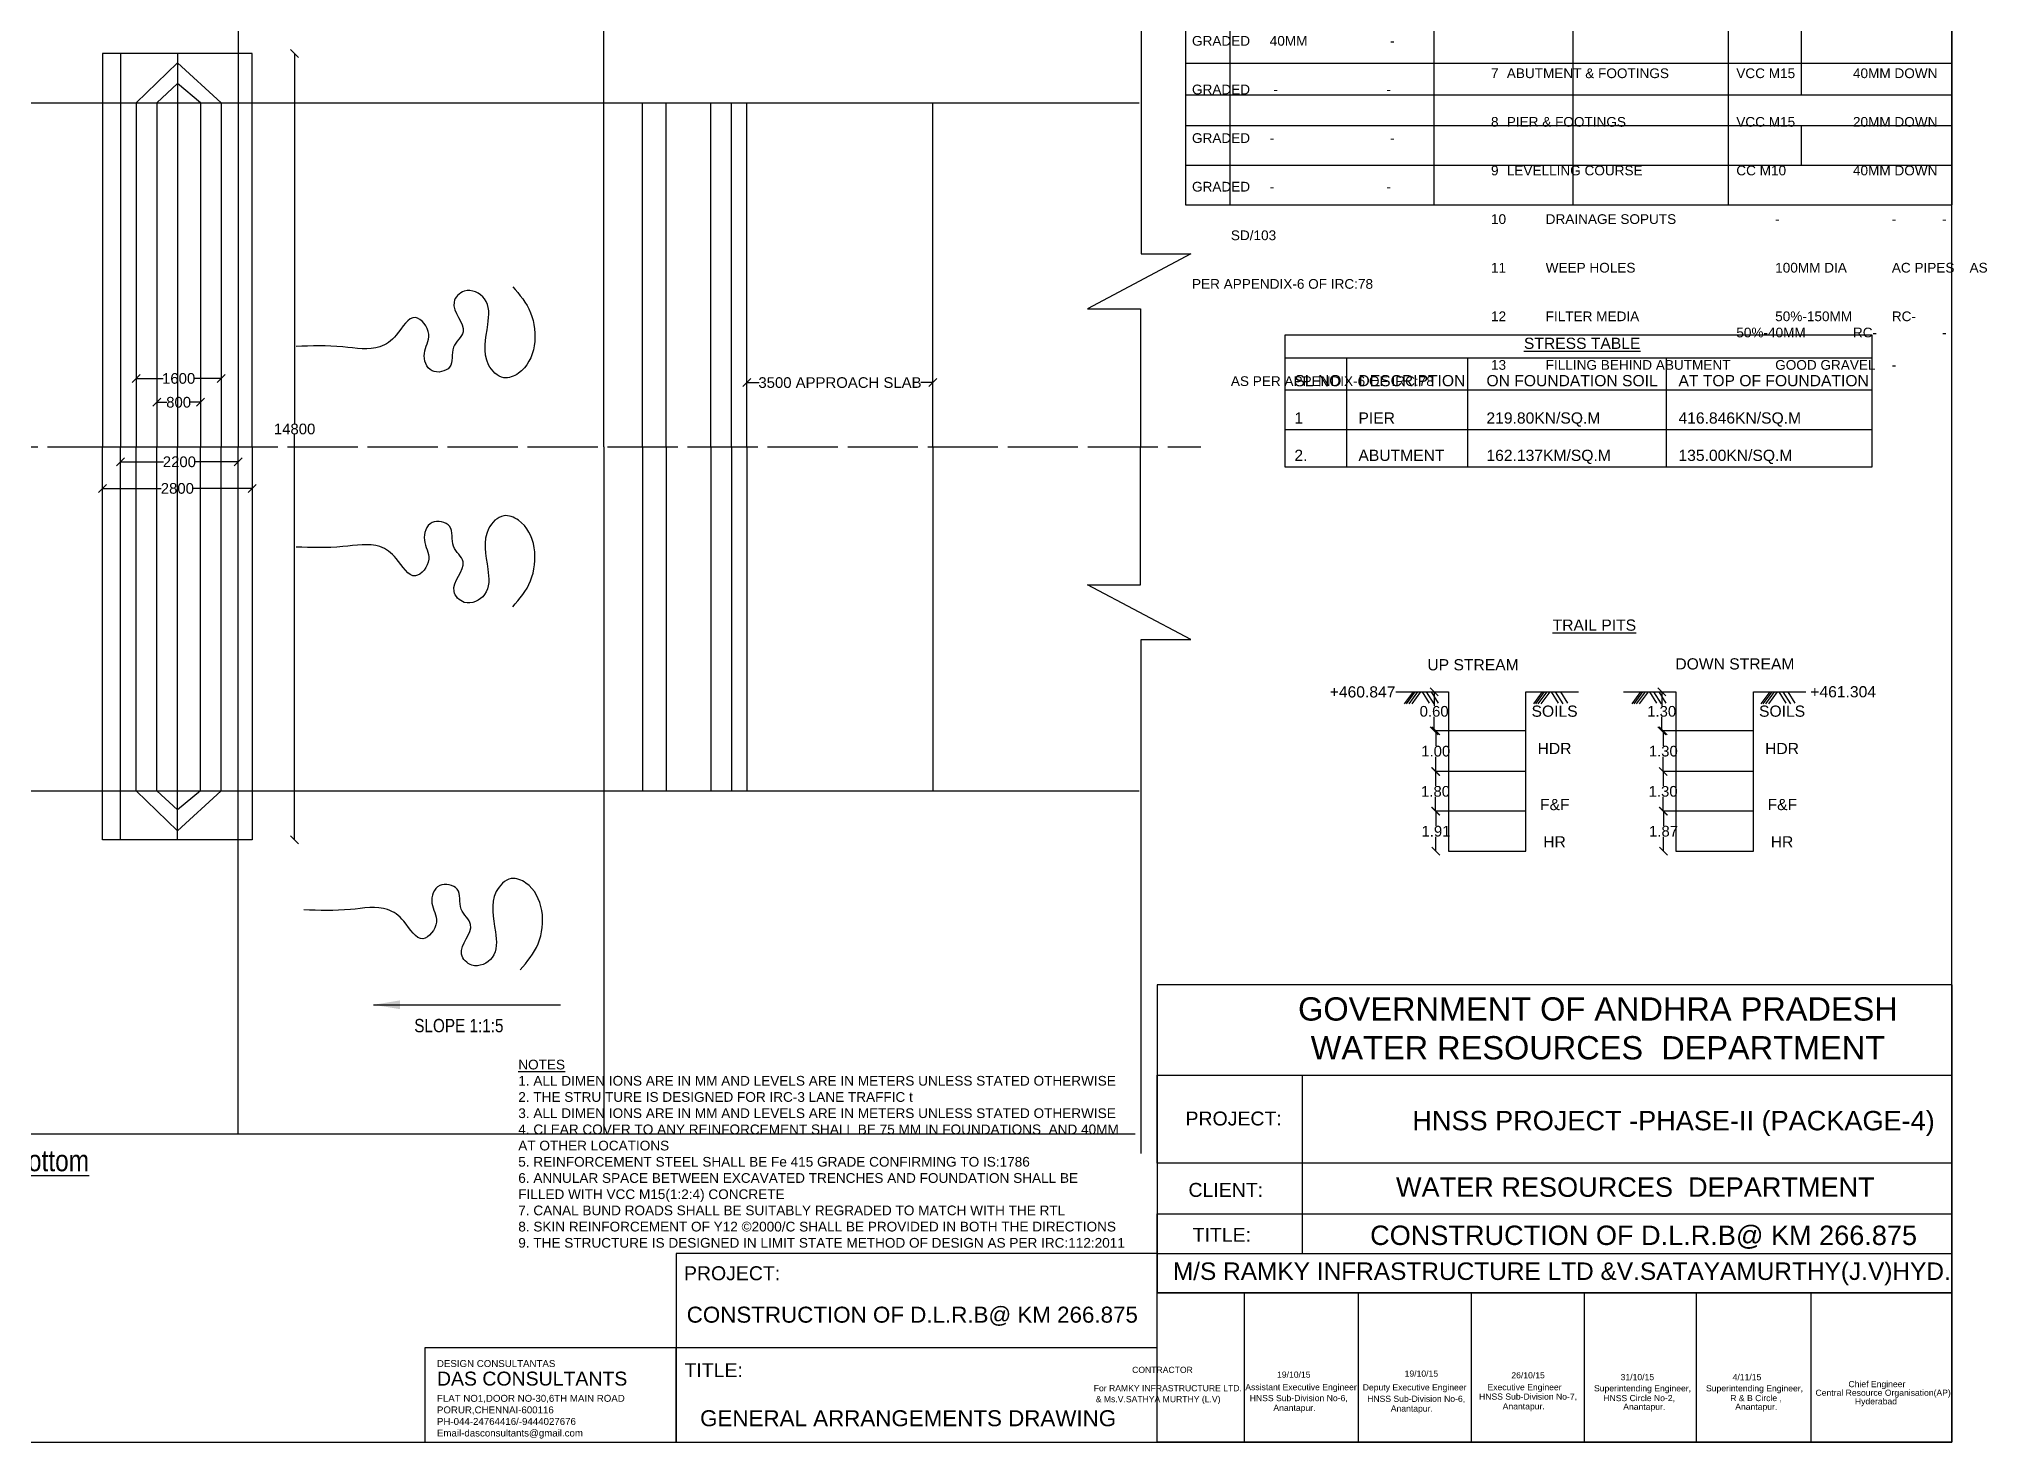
# Model space of a CAD drawing. Header units: millimetres. Extents: x 5124 to 3010519, y 2311 to 45940729.
# Drawn here: x 2781074 to 2817596, y 45896203 to 45922506 of the extents above; entities that cross this region are included whole.
import ezdxf

# ---------------------------------------------------------------- set-up
doc = ezdxf.new("R2010")
doc.units = ezdxf.units.MM
doc.header["$MEASUREMENT"] = 0
doc.linetypes.add('ACAD_ISO02W100', pattern=[15, 12, -3])
for name, color, linetype in [('DIMENSION', 7, 'Continuous'), ('DRAWING', 7, 'Continuous'), ('TEXT', 7, 'Continuous')]:
    doc.layers.add(name, color=color, linetype=linetype)
doc.styles.add('ARIAL NARROW', font='ARIALN.TTF')
doc.styles.get("Standard").update_dxf_attribs({"font": 'arial.ttf'})
doc.dimstyles.get("Standard").update_dxf_attribs({"dimtxt": 200, "dimasz": 150, "dimexe": 0.18, "dimexo": 0.0625, "dimgap": 0.09, "dimtad": 0, "dimtih": 1, "dimtoh": 1, "dimdec": 0, "dimzin": 0, "dimdsep": 46, "dimtxsty": 'Standard', "dimblk": 'OBLIQUE', "dimcen": 0.09, "dimse1": 1, "dimse2": 1, "dimadec": 0, "dimazin": 0, "dimtfac": 1, "dimtdec": 0, "dimtofl": 0, "dimtmove": 0, "dimatfit": 3, "dimfxl": 1, "dimtolj": 1, "dimtzin": 0, "dimarcsym": 0})

# ---------------------------------------------------------------- blocks, each defined once
blk = doc.blocks.new('_Oblique')
at = {"color": 0, "linetype": 'ByBlock', "lineweight": -2}
blk.add_line((-0.5, -0.5), (0.5, 0.5), dxfattribs=at)
blk = doc.blocks.new('*D12')
at = {"layer": 'Defpoints', "color": 0, "transparency": 16777216}
for p in [(2807230, 45910266), (2807418, 45910266), (2807418, 45909535)]:
    blk.add_point(p, dxfattribs=at)
at = {"layer": 'DIMENSION', "color": 0, "lineweight": -2, "transparency": 16777216}
for p, q in [((2807230, 45910266), (2807230, 45910003)), ((2807230, 45909535), (2807230, 45909798))]:
    blk.add_line(p, q, dxfattribs=at)
at = {"layer": 'DIMENSION', "color": 0, "lineweight": -2, "transparency": 16777216, "xscale": 150, "yscale": 150, "zscale": 150}
for p, rotation in [((2807230, 45910266), 90), ((2807230, 45909535), 270)]:
    blk.add_blockref('_Oblique', p, dxfattribs=dict(at, rotation=rotation))
at = {"layer": 'DIMENSION', "color": 0, "transparency": 16777216, "insert": (2807230, 45909900), "char_height": 200, "attachment_point": 5}
blk.add_mtext('\\A1;0.60', dxfattribs=at)
blk = doc.blocks.new('*D13')
at = {"layer": 'Defpoints', "color": 0, "transparency": 16777216}
for p in [(2807260, 45909535), (2807260, 45908771), (2807260, 45908771)]:
    blk.add_point(p, dxfattribs=at)
at = {"layer": 'DIMENSION', "color": 0, "lineweight": -2, "transparency": 16777216}
for p, q in [((2807260, 45909535), (2807260, 45909255)), ((2807260, 45908771), (2807260, 45909051))]:
    blk.add_line(p, q, dxfattribs=at)
at = {"layer": 'DIMENSION', "color": 0, "lineweight": -2, "transparency": 16777216, "xscale": 150, "yscale": 150, "zscale": 150}
for p, rotation in [((2807260, 45909535), 90), ((2807260, 45908771), 270)]:
    blk.add_blockref('_Oblique', p, dxfattribs=dict(at, rotation=rotation))
at = {"layer": 'DIMENSION', "color": 0, "transparency": 16777216, "insert": (2807260, 45909153), "char_height": 200, "attachment_point": 5}
blk.add_mtext('\\A1;1.00', dxfattribs=at)
blk = doc.blocks.new('*D14')
at = {"layer": 'Defpoints', "color": 0, "transparency": 16777216}
for p in [(2807260, 45908771), (2807257, 45908028), (2807260, 45908028)]:
    blk.add_point(p, dxfattribs=at)
at = {"layer": 'DIMENSION', "color": 0, "lineweight": -2, "transparency": 16777216}
for p, q in [((2807257, 45908771), (2807257, 45908502)), ((2807257, 45908028), (2807257, 45908298))]:
    blk.add_line(p, q, dxfattribs=at)
at = {"layer": 'DIMENSION', "color": 0, "lineweight": -2, "transparency": 16777216, "xscale": 150, "yscale": 150, "zscale": 150}
for p, rotation in [((2807257, 45908771), 90), ((2807257, 45908028), 270)]:
    blk.add_blockref('_Oblique', p, dxfattribs=dict(at, rotation=rotation))
at = {"layer": 'DIMENSION', "color": 0, "transparency": 16777216, "insert": (2807257, 45908400), "char_height": 200, "attachment_point": 5}
blk.add_mtext('\\A1;1.80', dxfattribs=at)
blk = doc.blocks.new('*D15')
at = {"layer": 'Defpoints', "color": 0, "transparency": 16777216}
for p in [(2807257, 45908028), (2807257, 45907277), (2807265, 45907277)]:
    blk.add_point(p, dxfattribs=at)
at = {"layer": 'DIMENSION', "color": 0, "lineweight": -2, "transparency": 16777216}
for p, q in [((2807265, 45908028), (2807265, 45907755)), ((2807265, 45907277), (2807265, 45907550))]:
    blk.add_line(p, q, dxfattribs=at)
at = {"layer": 'DIMENSION', "color": 0, "lineweight": -2, "transparency": 16777216, "xscale": 150, "yscale": 150, "zscale": 150}
for p, rotation in [((2807265, 45908028), 90), ((2807265, 45907277), 270)]:
    blk.add_blockref('_Oblique', p, dxfattribs=dict(at, rotation=rotation))
at = {"layer": 'DIMENSION', "color": 0, "transparency": 16777216, "insert": (2807265, 45907653), "char_height": 200, "attachment_point": 5}
blk.add_mtext('\\A1;1.91', dxfattribs=at)
blk = doc.blocks.new('*D17')
at = {"layer": 'Defpoints', "color": 0, "transparency": 16777216}
for p in [(2811496, 45910266), (2811684, 45910266), (2811684, 45909535)]:
    blk.add_point(p, dxfattribs=at)
at = {"layer": 'DIMENSION', "color": 0, "lineweight": -2, "transparency": 16777216}
for p, q in [((2811496, 45910266), (2811496, 45910003)), ((2811496, 45909535), (2811496, 45909798))]:
    blk.add_line(p, q, dxfattribs=at)
at = {"layer": 'DIMENSION', "color": 0, "lineweight": -2, "transparency": 16777216, "xscale": 150, "yscale": 150, "zscale": 150}
for p, rotation in [((2811496, 45910266), 90), ((2811496, 45909535), 270)]:
    blk.add_blockref('_Oblique', p, dxfattribs=dict(at, rotation=rotation))
at = {"layer": 'DIMENSION', "color": 0, "transparency": 16777216, "insert": (2811496, 45909900), "char_height": 200, "attachment_point": 5}
blk.add_mtext('\\A1;1.30', dxfattribs=at)
blk = doc.blocks.new('*D18')
at = {"layer": 'Defpoints', "color": 0, "transparency": 16777216}
for p in [(2811526, 45909535), (2811526, 45908771), (2811526, 45908771)]:
    blk.add_point(p, dxfattribs=at)
at = {"layer": 'DIMENSION', "color": 0, "lineweight": -2, "transparency": 16777216}
for p, q in [((2811526, 45909535), (2811526, 45909255)), ((2811526, 45908771), (2811526, 45909051))]:
    blk.add_line(p, q, dxfattribs=at)
at = {"layer": 'DIMENSION', "color": 0, "lineweight": -2, "transparency": 16777216, "xscale": 150, "yscale": 150, "zscale": 150}
for p, rotation in [((2811526, 45909535), 90), ((2811526, 45908771), 270)]:
    blk.add_blockref('_Oblique', p, dxfattribs=dict(at, rotation=rotation))
at = {"layer": 'DIMENSION', "color": 0, "transparency": 16777216, "insert": (2811526, 45909153), "char_height": 200, "attachment_point": 5}
blk.add_mtext('\\A1;1.30', dxfattribs=at)
blk = doc.blocks.new('*D19')
at = {"layer": 'Defpoints', "color": 0, "transparency": 16777216}
for p in [(2811526, 45908771), (2811523, 45908028), (2811526, 45908028)]:
    blk.add_point(p, dxfattribs=at)
at = {"layer": 'DIMENSION', "color": 0, "lineweight": -2, "transparency": 16777216}
for p, q in [((2811523, 45908771), (2811523, 45908502)), ((2811523, 45908028), (2811523, 45908298))]:
    blk.add_line(p, q, dxfattribs=at)
at = {"layer": 'DIMENSION', "color": 0, "lineweight": -2, "transparency": 16777216, "xscale": 150, "yscale": 150, "zscale": 150}
for p, rotation in [((2811523, 45908771), 90), ((2811523, 45908028), 270)]:
    blk.add_blockref('_Oblique', p, dxfattribs=dict(at, rotation=rotation))
at = {"layer": 'DIMENSION', "color": 0, "transparency": 16777216, "insert": (2811523, 45908400), "char_height": 200, "attachment_point": 5}
blk.add_mtext('\\A1;1.30', dxfattribs=at)
blk = doc.blocks.new('*D16')
at = {"layer": 'Defpoints', "color": 0, "transparency": 16777216}
for p in [(2811523, 45908028), (2811523, 45907277), (2811531, 45907277)]:
    blk.add_point(p, dxfattribs=at)
at = {"layer": 'DIMENSION', "color": 0, "lineweight": -2, "transparency": 16777216}
for p, q in [((2811531, 45908028), (2811531, 45907755)), ((2811531, 45907277), (2811531, 45907550))]:
    blk.add_line(p, q, dxfattribs=at)
at = {"layer": 'DIMENSION', "color": 0, "lineweight": -2, "transparency": 16777216, "xscale": 150, "yscale": 150, "zscale": 150}
for p, rotation in [((2811531, 45908028), 90), ((2811531, 45907277), 270)]:
    blk.add_blockref('_Oblique', p, dxfattribs=dict(at, rotation=rotation))
at = {"layer": 'DIMENSION', "color": 0, "transparency": 16777216, "insert": (2811531, 45907653), "char_height": 200, "attachment_point": 5}
blk.add_mtext('\\A1;1.87', dxfattribs=at)
blk = doc.blocks.new('*D62')
at = {"layer": 'Defpoints', "color": 0, "transparency": 16777216}
for p in [(2794348, 45916063), (2797834, 45916063), (2797834, 45916063)]:
    blk.add_point(p, dxfattribs=at)
at = {"layer": 'DIMENSION', "color": 0, "lineweight": -2, "transparency": 16777216}
for p, q in [((2794348, 45916063), (2794574, 45916063)), ((2797834, 45916063), (2797607, 45916063))]:
    blk.add_line(p, q, dxfattribs=at)
at = {"layer": 'DIMENSION', "color": 0, "lineweight": -2, "transparency": 16777216, "xscale": 150, "yscale": 150, "zscale": 150, "rotation": 180}
blk.add_blockref('_Oblique', (2794348, 45916063), dxfattribs=at)
at = {"layer": 'DIMENSION', "color": 0, "lineweight": -2, "transparency": 16777216, "xscale": 150, "yscale": 150, "zscale": 150}
blk.add_blockref('_Oblique', (2797834, 45916063), dxfattribs=at)
at = {"layer": 'DIMENSION', "color": 0, "transparency": 16777216, "insert": (2796091, 45916063), "char_height": 200, "attachment_point": 5}
blk.add_mtext('\\A1;3500 APPROACH SLAB', dxfattribs=at)
blk = doc.blocks.new('*D63')
at = {"layer": 'Defpoints', "color": 0, "transparency": 16777216}
for p in [(2782894, 45916141), (2784491, 45916141), (2784491, 45916141)]:
    blk.add_point(p, dxfattribs=at)
at = {"layer": 'DIMENSION', "color": 0, "lineweight": -2, "transparency": 16777216}
for p, q in [((2782894, 45916141), (2783404, 45916141)), ((2784491, 45916141), (2783982, 45916141))]:
    blk.add_line(p, q, dxfattribs=at)
at = {"layer": 'DIMENSION', "color": 0, "lineweight": -2, "transparency": 16777216, "xscale": 150, "yscale": 150, "zscale": 150, "rotation": 180}
blk.add_blockref('_Oblique', (2782894, 45916141), dxfattribs=at)
at = {"layer": 'DIMENSION', "color": 0, "lineweight": -2, "transparency": 16777216, "xscale": 150, "yscale": 150, "zscale": 150}
blk.add_blockref('_Oblique', (2784491, 45916141), dxfattribs=at)
at = {"layer": 'DIMENSION', "color": 0, "transparency": 16777216, "insert": (2783693, 45916141), "char_height": 200, "attachment_point": 5}
blk.add_mtext('\\A1;1600', dxfattribs=at)
blk = doc.blocks.new('*D64')
at = {"layer": 'Defpoints', "color": 0, "transparency": 16777216}
for p in [(2784101, 45915694), (2783284, 45915259), (2784101, 45915259)]:
    blk.add_point(p, dxfattribs=at)
at = {"layer": 'DIMENSION', "color": 0, "lineweight": -2, "transparency": 16777216}
for p, q in [((2783284, 45915694), (2783472, 45915694)), ((2784101, 45915694), (2783914, 45915694))]:
    blk.add_line(p, q, dxfattribs=at)
at = {"layer": 'DIMENSION', "color": 0, "lineweight": -2, "transparency": 16777216, "xscale": 150, "yscale": 150, "zscale": 150, "rotation": 180}
blk.add_blockref('_Oblique', (2783284, 45915694), dxfattribs=at)
at = {"layer": 'DIMENSION', "color": 0, "lineweight": -2, "transparency": 16777216, "xscale": 150, "yscale": 150, "zscale": 150}
blk.add_blockref('_Oblique', (2784101, 45915694), dxfattribs=at)
at = {"layer": 'DIMENSION', "color": 0, "transparency": 16777216, "insert": (2783693, 45915694), "char_height": 200, "attachment_point": 5}
blk.add_mtext('\\A1;800', dxfattribs=at)
blk = doc.blocks.new('*D67')
at = {"layer": 'Defpoints', "color": 0, "transparency": 16777216}
for p in [(2782606, 45914578), (2784808, 45914578), (2784808, 45914578)]:
    blk.add_point(p, dxfattribs=at)
at = {"layer": 'DIMENSION', "color": 0, "lineweight": -2, "transparency": 16777216}
for p, q in [((2782606, 45914578), (2783407, 45914578)), ((2784808, 45914578), (2784007, 45914578))]:
    blk.add_line(p, q, dxfattribs=at)
at = {"layer": 'DIMENSION', "color": 0, "lineweight": -2, "transparency": 16777216, "xscale": 150, "yscale": 150, "zscale": 150, "rotation": 180}
blk.add_blockref('_Oblique', (2782606, 45914578), dxfattribs=at)
at = {"layer": 'DIMENSION', "color": 0, "lineweight": -2, "transparency": 16777216, "xscale": 150, "yscale": 150, "zscale": 150}
blk.add_blockref('_Oblique', (2784808, 45914578), dxfattribs=at)
at = {"layer": 'DIMENSION', "color": 0, "transparency": 16777216, "insert": (2783707, 45914578), "char_height": 200, "attachment_point": 5}
blk.add_mtext('\\A1;2200', dxfattribs=at)
blk = doc.blocks.new('*D68')
at = {"layer": 'Defpoints', "color": 0, "transparency": 16777216}
for p in [(2782264, 45914079), (2785073, 45914079), (2785073, 45914079)]:
    blk.add_point(p, dxfattribs=at)
at = {"layer": 'DIMENSION', "color": 0, "lineweight": -2, "transparency": 16777216}
for p, q in [((2782264, 45914079), (2783368, 45914079)), ((2785073, 45914079), (2783969, 45914079))]:
    blk.add_line(p, q, dxfattribs=at)
at = {"layer": 'DIMENSION', "color": 0, "lineweight": -2, "transparency": 16777216, "xscale": 150, "yscale": 150, "zscale": 150, "rotation": 180}
blk.add_blockref('_Oblique', (2782264, 45914079), dxfattribs=at)
at = {"layer": 'DIMENSION', "color": 0, "lineweight": -2, "transparency": 16777216, "xscale": 150, "yscale": 150, "zscale": 150}
blk.add_blockref('_Oblique', (2785073, 45914079), dxfattribs=at)
at = {"layer": 'DIMENSION', "color": 0, "transparency": 16777216, "insert": (2783669, 45914079), "char_height": 200, "attachment_point": 5}
blk.add_mtext('\\A1;2800', dxfattribs=at)
blk = doc.blocks.new('*D70')
at = {"layer": 'Defpoints', "color": 0, "transparency": 16777216}
for p in [(2785073, 45922231), (2785073, 45907491), (2785867, 45907491)]:
    blk.add_point(p, dxfattribs=at)
at = {"layer": 'DIMENSION', "color": 0, "lineweight": -2, "transparency": 16777216}
for p, q in [((2785867, 45922231), (2785867, 45915295)), ((2785867, 45907491), (2785867, 45915091))]:
    blk.add_line(p, q, dxfattribs=at)
at = {"layer": 'DIMENSION', "color": 0, "lineweight": -2, "transparency": 16777216, "xscale": 150, "yscale": 150, "zscale": 150}
for p, rotation in [((2785867, 45922231), 90), ((2785867, 45907491), 270)]:
    blk.add_blockref('_Oblique', p, dxfattribs=dict(at, rotation=rotation))
at = {"layer": 'DIMENSION', "color": 0, "transparency": 16777216, "insert": (2785867, 45915193), "char_height": 200, "attachment_point": 5}
blk.add_mtext('\\A1;14800', dxfattribs=at)

msp = doc.modelspace()

# ---------------------------------------------------------------- linework, layer by layer
at = {"layer": 'DIMENSION'}
for points in [[(2806836.3, 45910265.6), (2806670.9, 45910041.6)], [(2806871.4, 45910265.6), (2806706, 45910041.6)], [(2806919, 45910265.6), (2806753.7, 45910041.6)], [(2806976.8, 45910265.6), (2806811.4, 45910041.6)], [(2807004.6, 45910265.6), (2807134.6, 45910056.6)], [(2807079.7, 45910265.6), (2807222.5, 45910039)], [(2807176.9, 45910265.6), (2807306.9, 45910056.6)], [(2809257.7, 45910265.6), (2809092.4, 45910041.6)], [(2809292.8, 45910265.6), (2809127.5, 45910041.6)], [(2809340.5, 45910265.6), (2809175.1, 45910041.6)], [(2809398.2, 45910265.6), (2809232.8, 45910041.6)], [(2809426, 45910265.6), (2809556.1, 45910056.6)], [(2809501.1, 45910265.6), (2809643.9, 45910039)], [(2809598.4, 45910265.6), (2809728.4, 45910056.6)], [(2811101.8, 45910265.6), (2810936.5, 45910041.6)], [(2811137, 45910265.6), (2810971.6, 45910041.6)], [(2811184.6, 45910265.6), (2811019.2, 45910041.6)], [(2811242.3, 45910265.6), (2811077, 45910041.6)], [(2811270.2, 45910265.6), (2811400.2, 45910056.6)], [(2811345.2, 45910265.6), (2811488.1, 45910039)], [(2811442.5, 45910265.6), (2811572.5, 45910056.6)], [(2813523.3, 45910265.6), (2813357.9, 45910041.6)], [(2813558.4, 45910265.6), (2813393, 45910041.6)], [(2813606, 45910265.6), (2813440.7, 45910041.6)], [(2813663.7, 45910265.6), (2813498.4, 45910041.6)], [(2813691.6, 45910265.6), (2813821.6, 45910056.6)], [(2813766.6, 45910265.6), (2813909.5, 45910039)], [(2813863.9, 45910265.6), (2813993.9, 45910056.6)], [(2816935.8, 45904775.2), (2816935.8, 45899000.8)], [(2802035.1, 45899739.4), (2816935.8, 45899739.4)], [(2803669.2, 45899000.8), (2803669.2, 45896202.7)], [(2805806.2, 45899000.8), (2805806.2, 45896202.7)], [(2807924.4, 45899000.8), (2807924.4, 45896202.7)], [(2810042.6, 45899000.8), (2810042.6, 45896202.7)], [(2812142.3, 45899000.8), (2812142.3, 45896202.7)], [(2814290.9, 45899000.8), (2814290.9, 45896202.7)], [(2802035.1, 45897971.1), (2793017.8, 45897971.1)]]:
    msp.add_lwpolyline(points, dxfattribs=at)
for points in [[(2802035.1, 45899739.4), (2793017.8, 45899739.4), (2793017.8, 45896202.7), (2802035.1, 45896202.7)], [(2802035.1, 45899000.8), (2816935.8, 45899000.8), (2816935.8, 45896202.7), (2802035.1, 45896202.7)], [(2793017.8, 45897971.1), (2788309.8, 45897971.1), (2788309.8, 45896202.7), (2793017.8, 45896202.7)]]:
    msp.add_lwpolyline(points, close=True, dxfattribs=at)
at = {"layer": 'DRAWING'}
for points in [[(2816935.8, 45940728.7), (2753750.6, 45940728.7), (2753750.6, 45896202.7), (2816935.8, 45896202.7)], [(2782263.8, 45914861.1), (2785073.3, 45914861.1), (2785073.3, 45922231), (2782263.8, 45922231)], [(2804436.1, 45916958.4), (2815435.6, 45916958.4), (2815435.6, 45914477.3), (2804436.1, 45914477.3)], [(2804436.1, 45915930.9), (2815435.6, 45915930.9), (2815435.6, 45915179.4), (2804436.1, 45915179.4)], [(2782263.8, 45914861.1), (2785073.3, 45914861.1), (2785073.3, 45907491.3), (2782263.8, 45907491.3)]]:
    msp.add_lwpolyline(points, close=True, dxfattribs=at)
for points in [[(2801738.1, 45928111.9), (2801738.1, 45918476.7), (2802671.5, 45918476.7), (2800734.8, 45917448.8), (2801724.4, 45917448.8), (2801724.4, 45914861.1)], [(2803398.7, 45928247.7), (2803398.7, 45919393.6)], [(2807226.4, 45928247.7), (2807226.4, 45919393.6)], [(2809833.2, 45928247.7), (2809833.2, 45919393.6)], [(2812744.2, 45928247.7), (2812744.2, 45919393.6)], [(2814112.4, 45928247.7), (2814112.4, 45921460.6)], [(2784808.1, 45927743.6), (2784808.1, 45914861.1)], [(2791664.3, 45914861.1), (2791664.3, 45927743.6)], [(2802570.1, 45923317.2), (2802570.1, 45919393.6), (2816935.8, 45919393.6)], [(2816935.8, 45923317.2), (2816935.8, 45919393.6)], [(2782606.1, 45922231), (2782606.1, 45914861.1)], [(2783668.6, 45922231), (2783668.6, 45914861.1)], [(2782893.9, 45921310.7), (2783668.6, 45922060.4)], [(2783668.6, 45922060.4), (2784491.5, 45921310.7)], [(2802570.1, 45922054.3), (2816935.8, 45922054.3)], [(2783284, 45921310.7), (2783668.6, 45921668.2)], [(2784101.3, 45921310.7), (2783668.6, 45921668.2)], [(2802570.1, 45921460.6), (2816935.8, 45921460.6)], [(2755208.2, 45921310.7), (2801702.3, 45921310.7)], [(2782893.9, 45921310.7), (2782893.9, 45914861.1)], [(2783284, 45921310.7), (2783284, 45914861.1)], [(2784101.3, 45921310.7), (2784101.3, 45914861.1)], [(2784491.5, 45921310.7), (2784491.5, 45914861.1)], [(2792392, 45914861.1), (2792392, 45921310.7)], [(2792830.5, 45914861.1), (2792830.5, 45921310.7)], [(2793668.9, 45914861.1), (2793668.9, 45921310.7)], [(2794054.9, 45914861.1), (2794054.9, 45921310.7)], [(2794347.6, 45914861.1), (2794347.6, 45921310.7)], [(2797834.1, 45914861.1), (2797834.1, 45921310.7)], [(2802570.1, 45920885), (2816935.8, 45920885)], [(2814112.4, 45920885), (2814112.4, 45920140)], [(2802570.1, 45920140), (2816935.8, 45920140)], [(2804436.1, 45916527.3), (2815435.6, 45916527.3)], [(2805584.6, 45916527.3), (2805584.6, 45914477.3)], [(2807853.8, 45916527.3), (2807853.8, 45914477.3)], [(2811580, 45916527.3), (2811580, 45914477.3)], [(2782606.1, 45907491.3), (2782606.1, 45914861.1)], [(2782893.9, 45908411.6), (2782893.9, 45914861.1)], [(2783284, 45908411.6), (2783284, 45914861.1)], [(2783668.6, 45907491.3), (2783668.6, 45914861.1)], [(2784101.3, 45908411.6), (2784101.3, 45914861.1)], [(2784491.5, 45908411.6), (2784491.5, 45914861.1)], [(2784808.1, 45901978.7), (2784808.1, 45914861.1)], [(2791664.3, 45914861.1), (2791664.3, 45901978.7)], [(2792392, 45914861.1), (2792392, 45908411.6)], [(2792830.5, 45914861.1), (2792830.5, 45908411.6)], [(2793668.9, 45914861.1), (2793668.9, 45908411.6)], [(2794054.9, 45914861.1), (2794054.9, 45908411.6)], [(2794347.6, 45914861.1), (2794347.6, 45908411.6)], [(2797834.1, 45914861.1), (2797834.1, 45908411.6)], [(2801738.1, 45901610.4), (2801738.1, 45911245.5), (2802671.5, 45911245.5), (2800734.8, 45912273.5), (2801724.4, 45912273.5), (2801724.4, 45914861.1)], [(2806512.6, 45910265.6), (2807496.6, 45910265.6), (2807496.6, 45907276.9), (2808950.4, 45907276.9), (2808950.4, 45910265.6), (2809934.3, 45910265.6)], [(2810778.1, 45910265.6), (2811762.2, 45910265.6), (2811762.2, 45907276.9), (2813215.9, 45907276.9), (2813215.9, 45910265.6), (2814199.8, 45910265.6)], [(2808950.4, 45909535.1), (2807260.1, 45909535.1)], [(2813215.9, 45909535.1), (2811525.7, 45909535.1)], [(2808950.4, 45908771.2), (2807260.1, 45908771.2)], [(2813215.9, 45908771.2), (2811525.7, 45908771.2)], [(2755208.2, 45908411.6), (2801702.3, 45908411.6)], [(2782893.9, 45908411.6), (2783668.6, 45907661.9)], [(2783284, 45908411.6), (2783668.6, 45908054)], [(2783668.6, 45907661.9), (2784491.5, 45908411.6)], [(2784101.3, 45908411.6), (2783668.6, 45908054)], [(2808950.4, 45908028.3), (2807260.1, 45908028.3)], [(2813215.9, 45908028.3), (2811525.7, 45908028.3)], [(2755092.9, 45901978.7), (2801622.9, 45901978.7)]]:
    msp.add_lwpolyline(points, dxfattribs=at)
at = {"layer": 'DRAWING', "linetype": 'ACAD_ISO02W100', "ltscale": 100}
for points in [[(2754235.6, 45914861.1), (2802742.6, 45914861.1)], [(2754350.8, 45914861.1), (2802857.9, 45914861.1)]]:
    msp.add_lwpolyline(points, dxfattribs=at)
at = {"layer": 'DRAWING'}
for points in [[(2789955.4, 45917862.1), (2790291.2, 45917374.2), (2790062.2, 45916238.5), (2789787.5, 45916154.7), (2789505.2, 45916398.5), (2789489.9, 45917153.2), (2789428.8, 45917633.4), (2789047.3, 45917778.2), (2788856.4, 45917572.4), (2789024.4, 45917016), (2788848.8, 45916726.4), (2788772.4, 45916352.8), (2788444.3, 45916284.2), (2788299.3, 45916612), (2788383.2, 45916970.3), (2788131.3, 45917282.7), (2787772.7, 45916955), (2787467.4, 45916733.9), (2786772.9, 45916733.9), (2785895.2, 45916741.6)], [(2789955.4, 45911860.2), (2790291.2, 45912348), (2790062.2, 45913483.8), (2789787.5, 45913567.6), (2789505.2, 45913323.7), (2789489.9, 45912569.1), (2789428.8, 45912088.9), (2789047.3, 45911944.1), (2788856.4, 45912149.9), (2789024.4, 45912706.3), (2788848.8, 45912995.9), (2788772.4, 45913369.4), (2788444.3, 45913438), (2788299.3, 45913110.3), (2788383.2, 45912752), (2788131.3, 45912439.5), (2787772.7, 45912767.3), (2787467.4, 45912988.3), (2786772.9, 45912988.3), (2785895.2, 45912980.7)], [(2790098, 45905057.7), (2790433.8, 45905545.5), (2790204.8, 45906681.3), (2789930.1, 45906765.1), (2789647.8, 45906521.2), (2789632.5, 45905766.6), (2789571.4, 45905286.4), (2789189.9, 45905141.5), (2788999, 45905347.4), (2789167, 45905903.8), (2788991.4, 45906193.4), (2788915, 45906566.9), (2788586.9, 45906635.5), (2788441.9, 45906307.8), (2788525.8, 45905949.5), (2788273.9, 45905637), (2787915.3, 45905964.8), (2787610, 45906185.8), (2786915.5, 45906185.8), (2786037.8, 45906178.2)]]:
    msp.add_spline(points, degree=3, dxfattribs=at)
at = {"layer": 'TEXT'}
for points in [[(2816935.8, 45904775.2), (2802035.1, 45904775.2), (2802035.1, 45899000.8), (2816935.8, 45899000.8)], [(2816935.8, 45901431.5), (2802035.1, 45901431.5), (2802035.1, 45903082.4), (2816935.8, 45903082.4)], [(2804759, 45903082.4), (2804759, 45899739.4)], [(2816935.8, 45899000.8), (2802035.1, 45899000.8), (2802035.1, 45900478.1), (2816935.8, 45900478.1)]]:
    msp.add_lwpolyline(points, dxfattribs=at)

# ---------------------------------------------------------------- texts
at = {"attachment_point": 2, "style": 'ARIAL NARROW'}
for s, insert, char_height, width in [('SLOPE 1:1:5', (2788946.8, 45904134.9), 250, 1662.459), ('{\\LHalf Plan at Top Half Plan at Bottom\\PPlan of Proposed Bridge\\PScale 1:150}', (2778333.5, 45901679.2), 400, 16421.106)]:
    msp.add_mtext(s, dxfattribs=dict(at, insert=insert, char_height=char_height, width=width))
at = {"layer": 'DRAWING', "attachment_point": 1}
for s, insert, char_height, width in [('\\pi5605.5;{\\H1.4x;\\LSPECIFICATIONS \\P\\pi7073.4;\\P\\pi0;}SLNO  DESCRIPTION ^I^I^I^IMIX ^I^I^IMAX SIZE OF METAL ^ICOVER^I^I DRAWING NO\\P \\P1 ^I CRASH BARRIER ^I^I^IVRCC M30 ^I^I20MM ^I^I^I25MM \\P\\P2 ^I WEARING COAT ^I^I^I^IVRCC M30 ^I^I20MM DOWN GRADED ^I25MM ^I^ISD/101 \\P\\P3 ^I APPROACH SLAB ^I^I^IVRCC M30 ^I^I20MM DOWN GRADED ^I25MM ^I^ISD/102 \\P\\P4 ^I SUPERSTRUCTURE ^I^I^IVRCC V30 ^I^I20MM DOWN GRADED ^I40MM ^I^I- \\P\\P5 ^I BED BLOCK & BACKING WALL ^IVRCC M25 ^I^I20MM DOWN GRADED ^I40MM ^I^I-\\P\\P6 ^I BED BLOCK OVER PIERS^I^I VRCC M25 ^I^I20MM DOWN GRADED ^I40MM^I^I^I -\\P\\P7 ^I ABUTMENT & FOOTINGS ^I^IVCC M15 ^I^I40MM DOWN GRADED^I - ^I^I^I-\\P\\P8^I PIER & FOOTINGS ^I^I^IVCC M15 ^I^I20MM DOWN GRADED ^I-^I^I^I - \\P\\P9 ^I LEVELLING COURSE ^I^I^ICC M10 ^I^I40MM DOWN GRADED ^I- ^I^I^I- \\P\\P10^I DRAINAGE SOPUTS ^I^I^I- ^I^I^I- ^I^I^I^I- ^I^I^ISD/103 \\P\\P11 ^I WEEP HOLES ^I^I^I^I100MM DIA ^I^IAC PIPES^I^I^I AS PER APPENDIX-6 OF IRC:78 \\P\\P12 ^I FILTER MEDIA ^I^I^I^I50%-150MM ^IRC-\\P^I^I^I^I^I^I^I50%-40MM  ^I^IRC-^I^I^I^I - \\P\\P13^I FILLING BEHIND ABUTMENT ^I^IGOOD GRAVEL^I- ^I^I^I^IAS PER APPENDIX-6 OF IRC:78 ', (2802690.7, 45928879.8), 182.224, 14146.786), ('\\pi4302.2;{\\H1.4x;\\LSTRESS TABLE\\P\\pi0;\\l\\PSL NO^IDESCRIPTION^ION FOUNDATION SOIL^IAT TOP OF FOUNDATION\\P\\P1^I^IPIER^I^I^I219.80KN/SQ.M^I^I^I416.846KN/SQ.M\\P\\P2.^I^IABUTMENT^I^I162.137KM/SQ.M^I^I^I135.00KN/SQ.M^I^I}', (2804611.1, 45916905.4), 150, 10760.04), ('\\pi4608.6;{\\H1.4x;\\LTRAIL PITS}', (2804843.4, 45911622.5), 150, 10760.04), ('\\pi12.425;{\\H1.4x;UP STREAM}', (2807091.5, 45910879.1), 150, 1691.098), ('\\pi416.9;{\\H1.4x;DOWN STREAM}', (2811335.6, 45910895.5), 150, 3021.746), ('\\pi8.9151;{\\H1.4x;+460.847}', (2805264.1, 45910370.5), 150, 1219.958), ('\\pi910.24;{\\H1.4x;+461.304}', (2813372.5, 45910373.4), 150, 3021.746), ('\\pi427.7;{\\H1.4x;SOILS\\P\\pi845.55;\\P\\pi541.36;HDR\\P\\pi845.55;\\P\\P\\pi587.27;F&F\\P\\pi845.55;\\P\\pi647.3;HR}', (2808628.2, 45910009.4), 150, 1691.098), ('\\pi427.7;{\\H1.4x;SOILS\\P\\pi845.55;\\P\\pi541.36;HDR\\P\\pi845.55;\\P\\P\\pi587.27;F&F\\P\\pi845.55;\\P\\pi647.3;HR}', (2812893.7, 45910009.4), 150, 1691.098), ('{\\LNOTES }\\P1. ALL DIMEN IONS ARE IN MM AND LEVELS ARE IN METERS UNLESS STATED OTHERWISE \\P2. THE STRU TURE IS DESIGNED FOR IRC-3 LANE TRAFFIC t \\P3. ALL DIMEN IONS ARE IN MM AND LEVELS ARE IN METERS UNLESS STATED OTHERWISE \\P4. CLEAR COVER TO ANY REINFORCEMENT SHALL BE 75 MM IN FOUNDATIONS  AND 40MM AT OTHER LOCATIONS\\P5. REINFORCEMENT STEEL SHALL BE Fe 415 GRADE CONFIRMING TO IS:1786 \\P6. ANNULAR SPACE BETWEEN EXCAVATED TRENCHES AND FOUNDATION SHALL BE FILLED WITH VCC M15(1:2:4) CONCRETE \\P7. CANAL BUND ROADS SHALL BE SUITABLY REGRADED TO MATCH WITH THE RTL \\P8. SKIN REINFORCEMENT OF Y12 ©2000/C SHALL BE PROVIDED IN BOTH THE DIRECTIONS \\P9. THE STRUCTURE IS DESIGNED IN LIMIT STATE METHOD OF DESIGN AS PER IRC:112:2011 ', (2790060.3, 45903370), 182.2238, 11230.1)]:
    msp.add_mtext(s, dxfattribs=dict(at, insert=insert, char_height=char_height, width=width))
at = {"layer": 'TEXT'}
for s, height, p in [('CONTRACTOR', 115.44, (2801568.6, 45897498)), ('19/10/15', 115.44, (2804285.4, 45897408.7)), ('19/10/15', 115.44, (2806676.9, 45897428.2)), ('26/10/15', 115.44, (2808677.6, 45897396.1)), ('31/10/15', 115.44, (2810726.4, 45897362.2)), ('4/11/15', 115.44, (2812826.1, 45897362.2)), ('Chief Engineer ', 115.435, (2814997.8, 45897231.1)), ('For RAMKY INFRASTRUCTURE LTD.', 115.435, (2800848.6, 45897154)), ('& Ms.V.SATHYA MURTHY (L.V)', 115.435, (2800886.9, 45896949.2)), ('Assistant Executive Engineer ', 115.435, (2803690.2, 45897173.7)), (' HNSS Sub-Division No-6,', 115.435, (2803728.6, 45896968.9)), ('Deputy Executive Engineer ', 115.435, (2805891.9, 45897170.6)), (' HNSS Sub-Division No-6,', 115.435, (2805929.4, 45896956.4)), (' HNSS Sub-Division No-7,', 115.435, (2808027.3, 45896997.1)), ('Executive Engineer ', 115.435, (2808230.5, 45897173)), ('Superintending Engineer,', 115.435, (2810227.2, 45897152.4)), (' HNSS Circle No-2,', 115.435, (2810357, 45896969.3)), ('Superintending Engineer,', 115.435, (2812326.9, 45897152.4)), ('R & B Circle ,', 115.435, (2812782.4, 45896969.3)), ('Central Resource Organisation(AP)', 115.435, (2814380.3, 45897069.4)), ('Hyderabad', 115.44, (2815118.5, 45896908.5)), ('Anantapur.', 115.44, (2804216.3, 45896786.4)), ('Anantapur.', 115.44, (2806417.1, 45896773.9)), ('Anantapur.', 115.44, (2808515, 45896814.5)), ('Anantapur.', 115.44, (2810774.9, 45896807)), ('Anantapur.', 115.44, (2812874.6, 45896807))]:
    msp.add_text(s, height=height, dxfattribs=at).set_placement(p)
at = {"layer": 'TEXT', "color": 7, "width": 12444.677, "attachment_point": 5}
for s, insert, char_height in [('GOVERNMENT OF ANDHRA PRADESH\\PWATER RESOURCES  DEPARTMENT', (2810301.1, 45903954.7), 436.368), ('HNSS PROJECT -PHASE-II (PACKAGE-4)', (2811718, 45902173.6), 363.64)]:
    msp.add_mtext(s, dxfattribs=dict(at, insert=insert, char_height=char_height))
at = {"layer": 'TEXT', "attachment_point": 1}
for s, insert, char_height, width in [('PROJECT:', (2802569.3, 45902398.5), 261.25, 2437.566), ('CLIENT:', (2802624.7, 45901060), 261.25, 2437.566), ('WATER RESOURCES  DEPARTMENT\\P', (2806515.1, 45901163.8), 363.64, 11288.388), ('\\pi539.72;CONSTRUCTION OF D.L.R.B@ KM 266.875', (2805490.6, 45900260.2), 363.64, 11288.388), ('TITLE:', (2802703.4, 45900218.2), 261.25, 1416.666), ('\\pi809.94;M/S RAMKY INFRASTRUCTURE LTD &V.SATAYAMURTHY(J.V)HYD.', (2801522, 45899569.5), 327.966, 16132.287), ('PROJECT:', (2793166.7, 45899497.7), 261.25, 2437.566), ('\\pi1433;CONSTRUCTION OF D.L.R.B@ KM 266.875', (2791784.8, 45898740.5), 300, 11288.388), ('DESIGN CONSULTANTAS\\P{\\H2.0096x;DAS CONSULTANTS\\P}FLAT NO1,DOOR NO-30,6TH MAIN ROAD\\PPORUR,CHENNAI-600116\\PPH-044-24764416/-9444027676\\PEmail-dasconsultants@gmail.com', (2788535.6, 45897739.4), 130, 5521.141), ('TITLE:', (2793175.9, 45897680.3), 261.25, 1416.666), ('\\pi1768;GENERAL ARRANGEMENTS DRAWING', (2791701.3, 45896799.1), 300, 11288.388)]:
    msp.add_mtext(s, dxfattribs=dict(at, insert=insert, char_height=char_height, width=width))

# ---------------------------------------------------------------- dimensions: what is measured, and where the dimension line sits
at = {"layer": 'DIMENSION'}
for base, p1, p2, text, picture, middle in [((2785866.7, 45907491.3), (2785073.3, 45922231), (2785073.3, 45907491.3), '14800', '*D70', (2785866.7, 45915192.8)), ((2807230.1, 45910265.6), (2807418, 45909535.1), (2807418, 45910265.6), '0.60', '*D12', (2807230.1, 45909900.3)), ((2811495.6, 45910265.6), (2811683.6, 45909535.1), (2811683.6, 45910265.6), '1.30', '*D17', (2811495.6, 45909900.3))]:
    dim = msp.add_linear_dim(base=base, p1=p1, p2=p2, angle=90, text=text, dimstyle='Standard', dxfattribs=at)
    dim.commit()
    dim.dimension.update_dxf_attribs({"geometry": picture, "text_midpoint": middle, "dimtype": 160})
for base, p1, p2, text, picture, middle in [((2797834.1, 45916063.2), (2794347.6, 45916063.2), (2797834.1, 45916063.2), '3500 APPROACH SLAB', '*D62', (2796090.9, 45916063.2)), ((2784491.5, 45916141.1), (2782893.9, 45916141.1), (2784491.5, 45916141.1), '1600', '*D63', (2783692.7, 45916141.1)), ((2784101.3, 45915693.8), (2783284, 45915258.8), (2784101.3, 45915258.8), '800', '*D64', (2783692.7, 45915693.8)), ((2784808.1, 45914577.6), (2782606.1, 45914577.6), (2784808.1, 45914577.6), '2200', '*D67', (2783707.1, 45914577.6)), ((2785073.3, 45914079), (2782263.8, 45914079), (2785073.3, 45914079), '2800', '*D68', (2783668.6, 45914079))]:
    dim = msp.add_linear_dim(base=base, p1=p1, p2=p2, text=text, dimstyle='Standard', dxfattribs=at)
    dim.commit()
    dim.dimension.update_dxf_attribs({"geometry": picture, "text_midpoint": middle})
for base, p1, p2, text, picture, middle in [((2807260.1, 45908771.2), (2807260.1, 45909535.1), (2807260.1, 45908771.2), '1.00', '*D13', (2807260.1, 45909153.1)), ((2811525.7, 45908771.2), (2811525.7, 45909535.1), (2811525.7, 45908771.2), '1.30', '*D18', (2811525.7, 45909153.1)), ((2807257.1, 45908028.3), (2807260.1, 45908771.2), (2807260.1, 45908028.3), '1.80', '*D14', (2807257.1, 45908399.8)), ((2811522.6, 45908028.3), (2811525.7, 45908771.2), (2811525.7, 45908028.3), '1.30', '*D19', (2811522.6, 45908399.8)), ((2807265.2, 45907276.9), (2807257.1, 45908028.3), (2807257.1, 45907276.9), '1.91', '*D15', (2807265.2, 45907652.6)), ((2811530.7, 45907276.9), (2811522.6, 45908028.3), (2811522.6, 45907276.9), '1.87', '*D16', (2811530.7, 45907652.6))]:
    dim = msp.add_linear_dim(base=base, p1=p1, p2=p2, angle=90, text=text, dimstyle='Standard', dxfattribs=at)
    dim.commit()
    dim.dimension.update_dxf_attribs({"geometry": picture, "text_midpoint": middle})

# ---------------------------------------------------------------- leaders
at = {"layer": 'DRAWING'}
msp.add_leader([(2787344.4, 45904399.8), (2790853.5, 45904399.8)], dimstyle='Standard', override={"dimasz": 500, "dimgap": 0.09, "dimtad": 0}, dxfattribs=at)

doc.saveas('drawing.dxf')
